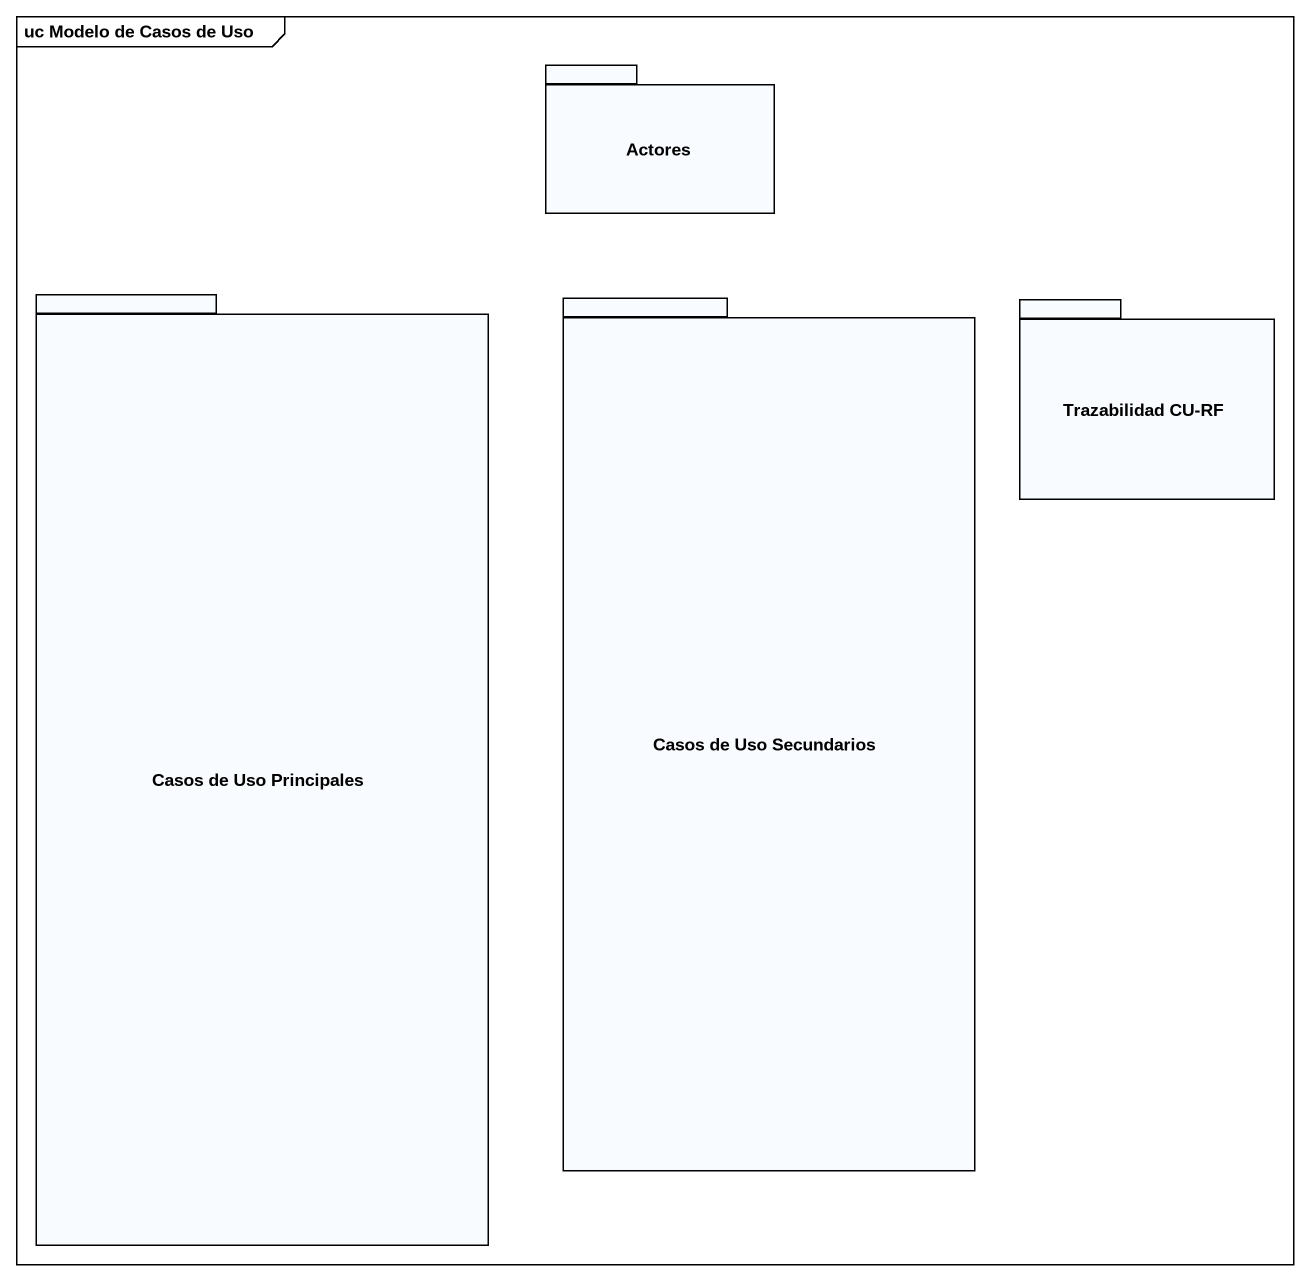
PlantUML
@startuml
mainframe uc Modelo de Casos de Uso
package Actores {
}
package "Casos de Uso Principales" as Casos_de_Uso_Principales {
}
package "Casos de Uso Secundarios" as Casos_de_Uso_Secundarios {
}
package "Trazabilidad CU-RF" as Trazabilidad_CU_RF {
}
@enduml
